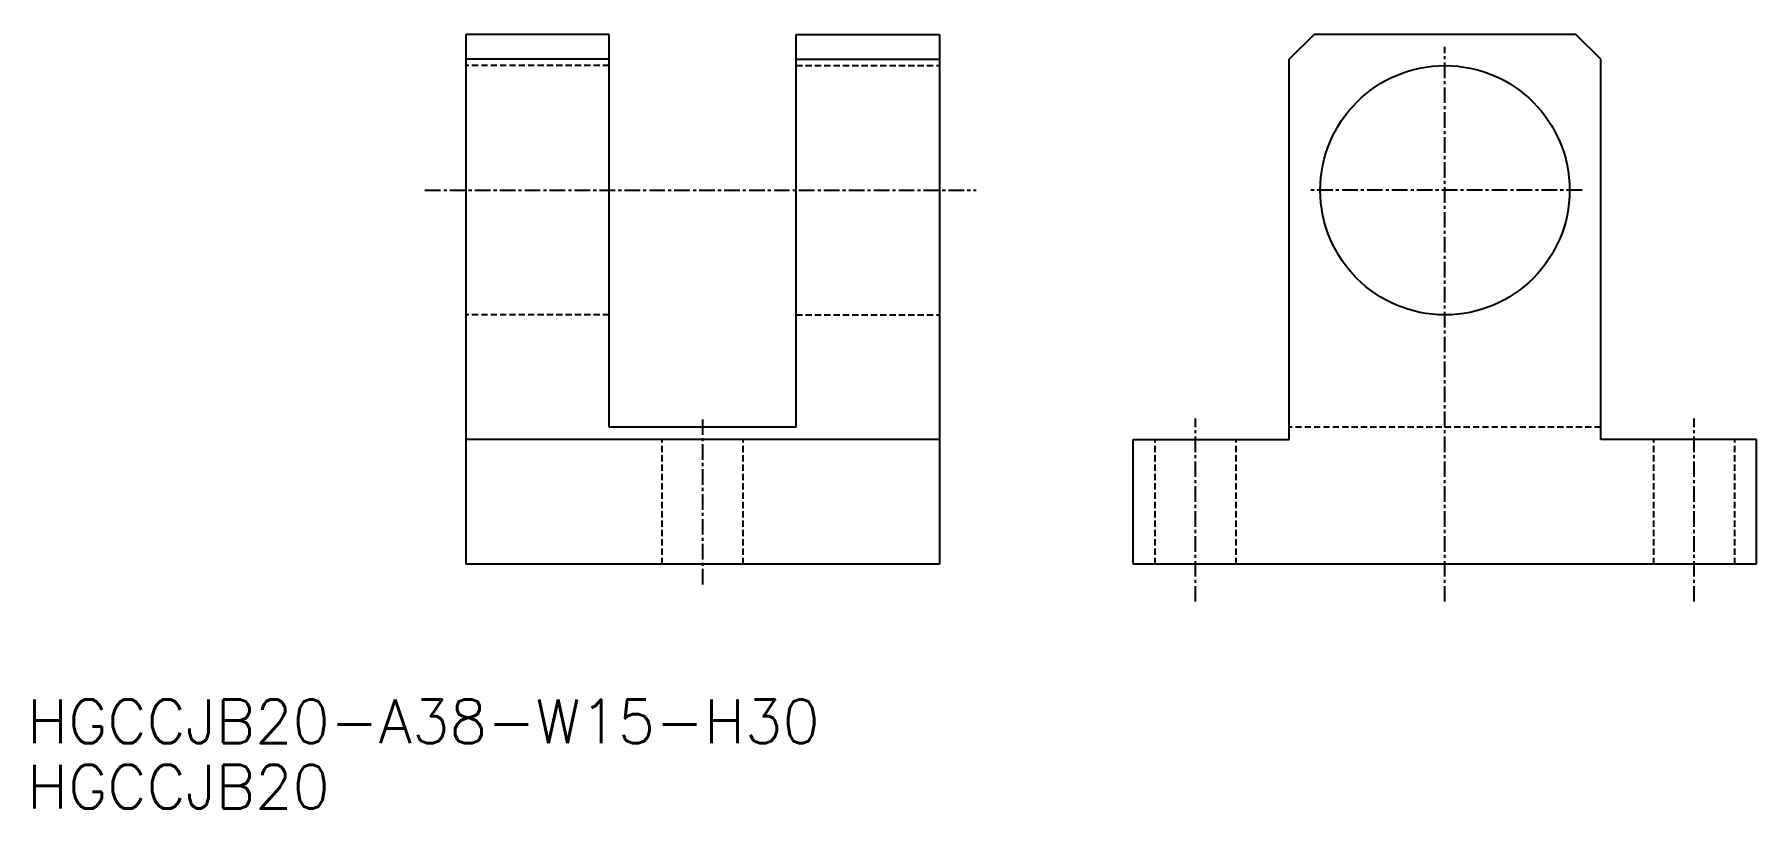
# Model space of a CAD drawing. Extents: x 242 to 380, y 417 to 479.
import ezdxf

# ---------------------------------------------------------------- set-up
doc = ezdxf.new("R2010")
doc.units = 0
doc.linetypes.add('CENTER', pattern=[2, 1.25, -0.25, 0.25, -0.25])
doc.linetypes.add('DASHED', pattern=[0.75, 0.5, -0.25])
doc.layers.get('0').update_dxf_attribs({"linetype": 'CONTINUOUS'})
doc.layers.add('CENTER', color=1, linetype='CENTER')
doc.styles.get("Standard").update_dxf_attribs({"font": 'txt.shx', "bigfont": 'bigfont.shx'})

msp = doc.modelspace()

# ---------------------------------------------------------------- linework, layer by layer
at = {"color": 7, "linetype": 'CONTINUOUS'}
for p, q in [((288.19, 479.34), (276.69, 479.34)), ((276.69, 479.34), (276.69, 436.84)), ((288.19, 447.84), (288.19, 479.34)), ((303.19, 447.84), (303.19, 479.34)), ((303.19, 479.34), (314.69, 479.34)), ((314.69, 479.34), (314.69, 436.84)), ((342.74, 477.34), (344.74, 479.34)), ((365.74, 479.34), (344.74, 479.34)), ((367.74, 477.34), (365.74, 479.34)), ((288.19, 477.34), (276.69, 477.34)), ((303.19, 477.34), (314.69, 477.34)), ((342.74, 446.84), (342.74, 477.34)), ((367.74, 446.84), (367.74, 477.34)), ((303.19, 447.84), (288.19, 447.84)), ((314.69, 446.84), (276.69, 446.84)), ((330.24, 436.84), (330.24, 446.84)), ((330.24, 446.84), (342.74, 446.84)), ((380.24, 446.84), (367.74, 446.84)), ((380.24, 436.84), (380.24, 446.84)), ((314.69, 436.84), (276.69, 436.84)), ((380.24, 436.84), (330.24, 436.84)), ((355.24, 436.84), (350.74, 436.84))]:
    msp.add_line(p, q, dxfattribs=at)
at = {"color": 3, "linetype": 'DASHED'}
for p, q in [((288.19, 476.84), (276.69, 476.84)), ((303.19, 476.84), (314.69, 476.84)), ((288.19, 456.84), (276.69, 456.84)), ((303.19, 456.84), (314.69, 456.84)), ((367.74, 447.84), (342.74, 447.84)), ((292.44, 436.84), (292.44, 446.84)), ((298.94, 436.84), (298.94, 446.84)), ((331.98, 436.84), (331.98, 446.84)), ((338.48, 436.84), (338.48, 446.84)), ((371.99, 436.84), (371.99, 446.84)), ((378.49, 436.84), (378.49, 446.84))]:
    msp.add_line(p, q, dxfattribs=at)
at = {"color": 7, "linetype": 'CONTINUOUS'}
msp.add_circle((355.24, 466.84), 10, dxfattribs=at)
at = {"layer": 'CENTER', "color": 1, "linetype": 'CENTER'}
for p, q in [((355.24, 433.84), (355.24, 478.34)), ((366.24, 466.84), (344.24, 466.84)), ((335.24, 433.84), (335.24, 448.52)), ((375.24, 433.84), (375.24, 448.52))]:
    msp.add_line(p, q, dxfattribs=at)
at = {"layer": 'CENTER'}
for p, q in [((273.42, 466.84), (317.63, 466.84)), ((295.69, 448.46), (295.69, 434.96))]:
    msp.add_line(p, q, dxfattribs=at)

# ---------------------------------------------------------------- texts
at = {"color": 7, "linetype": 'CONTINUOUS'}
for s, p in [('HGCCJB20-A38-W15-H30', (241.49, 422.48)), ('HGCCJB20', (241.49, 417.24))]:
    msp.add_text(s, height=3.5, dxfattribs=at).set_placement(p)

doc.saveas('drawing.dxf')
